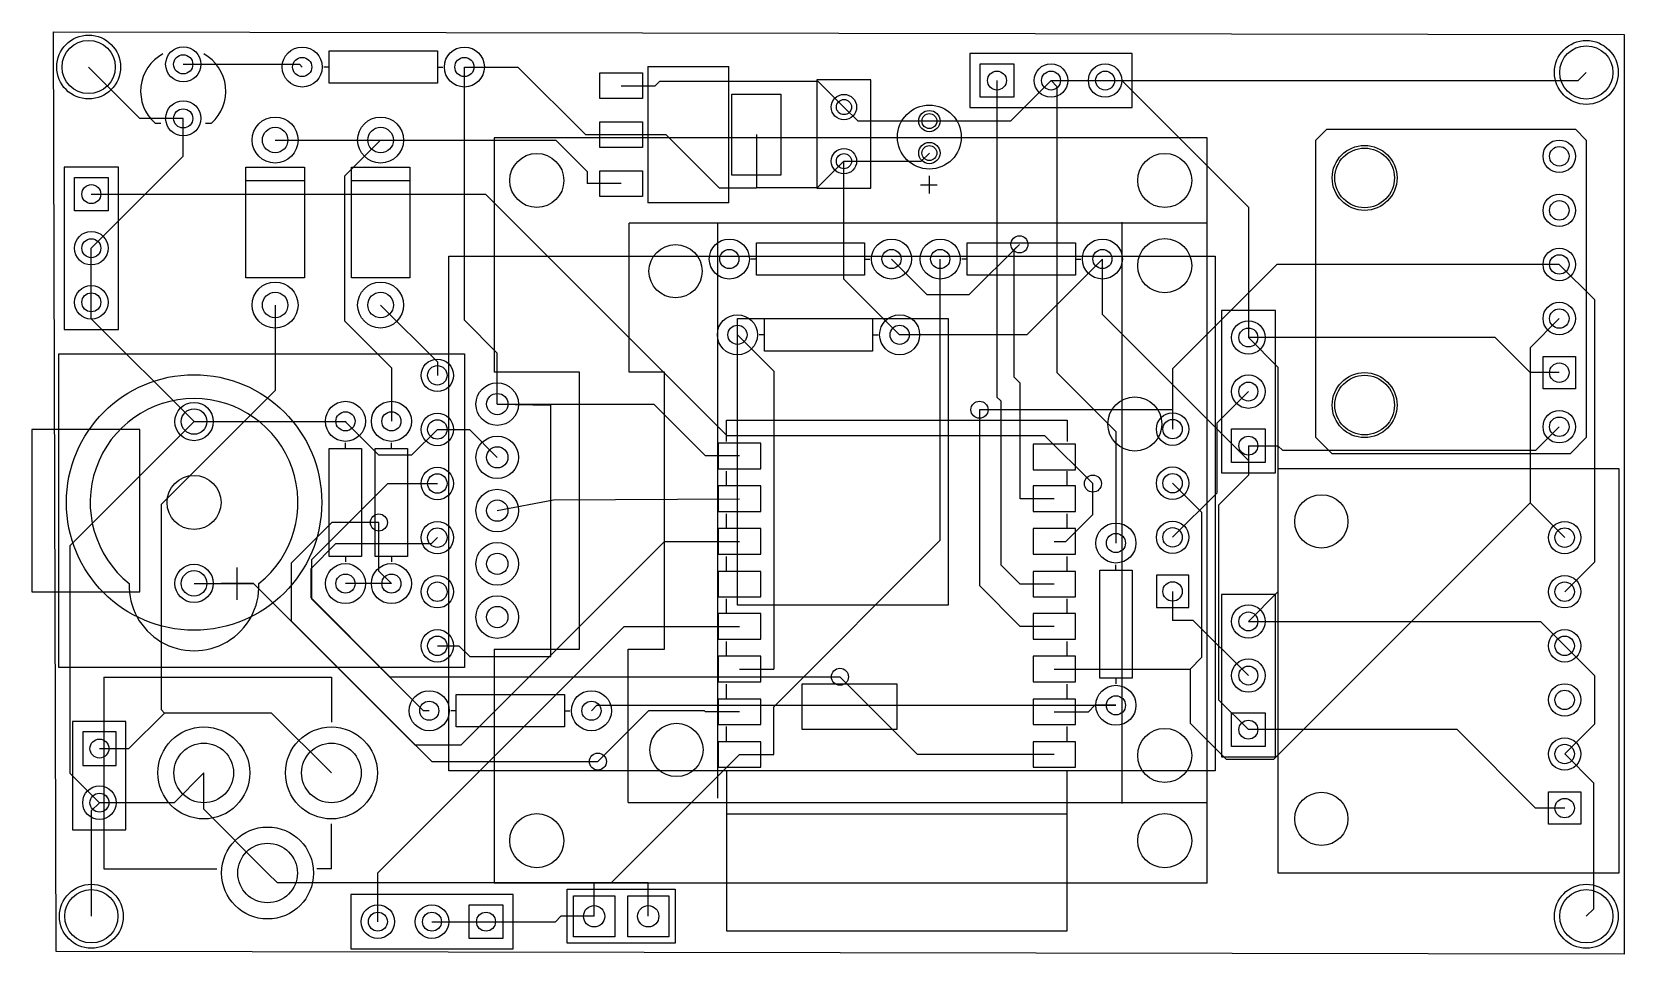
# Model space of a CAD drawing. Header units: millimetres. Extents: x 49.8 to 124.6, y -89 to -45.7.
import ezdxf

# ---------------------------------------------------------------- set-up
doc = ezdxf.new("R2010")
doc.units = ezdxf.units.MM

msp = doc.modelspace()

# ---------------------------------------------------------------- linework, layer by layer
for points in [[(50.8, -45.72), (124.587, -45.847), (124.587, -89.027), (50.927, -88.9), (50.8, -45.72)], [(76.47, -47.646), (78.47, -47.646), (78.47, -48.846), (76.47, -48.846)], [(94.336, -47.219), (95.91, -47.219), (95.91, -48.793), (94.336, -48.793)], [(89.202, -53.058), (89.202, -47.978), (86.662, -47.978), (86.662, -53.058), (89.202, -53.058)], [(82.67, -48.646), (84.97, -48.646), (84.97, -52.446), (82.67, -52.446)], [(76.47, -49.946), (78.47, -49.946), (78.47, -51.146), (76.47, -51.146)], [(122.047, -65.532), (110.871, -65.532), (110.109, -64.77), (110.109, -50.8), (110.617, -50.292), (122.301, -50.292), (122.809, -50.8), (122.809, -64.77), (122.047, -65.532)], [(59.842, -57.277), (59.842, -52.07), (62.586, -52.07), (62.586, -57.277), (59.842, -57.277)], [(64.795, -57.277), (64.795, -52.07), (67.539, -52.07), (67.539, -57.277), (64.795, -57.277)], [(76.47, -52.246), (78.47, -52.246), (78.47, -53.446), (76.47, -53.446)], [(53.365, -52.553), (53.365, -54.127), (51.791, -54.127), (51.791, -52.553)], [(69.376, -56.251), (105.376, -56.251), (105.376, -80.421), (69.376, -80.421), (69.376, -56.251)], [(82.931, -59.182), (92.837, -59.182), (92.837, -72.644), (82.931, -72.644), (82.931, -59.182)], [(70.104, -60.833), (70.104, -75.565), (51.054, -75.565), (51.054, -60.833), (70.104, -60.833)], [(122.301, -62.484), (120.777, -62.484), (120.777, -60.96), (122.301, -60.96)], [(54.864, -64.389), (49.784, -64.389), (49.784, -72.009), (54.864, -72.009), (54.864, -64.389)], [(82.033, -66.233), (84.032, -66.233), (84.032, -65.034), (82.033, -65.034)], [(106.147, -65.938), (106.147, -64.364), (107.721, -64.364), (107.721, -65.938)], [(96.816, -66.284), (98.815, -66.284), (98.815, -65.085), (96.816, -65.085)], [(124.333, -85.217), (108.333, -85.217), (108.333, -66.217), (124.333, -66.217), (124.333, -85.217)], [(82.033, -68.24), (84.032, -68.24), (84.032, -67.041), (82.033, -67.041)], [(96.816, -68.24), (98.815, -68.24), (98.815, -67.041), (96.816, -67.041)], [(82.033, -70.246), (84.032, -70.246), (84.032, -69.047), (82.033, -69.047)], [(96.816, -70.246), (98.815, -70.246), (98.815, -69.047), (96.816, -69.047)], [(82.033, -72.253), (84.032, -72.253), (84.032, -71.054), (82.033, -71.054)], [(96.816, -72.253), (98.815, -72.253), (98.815, -71.054), (96.816, -71.054)], [(104.136, -72.757), (104.136, -71.233), (102.612, -71.233), (102.612, -72.757)], [(82.033, -74.234), (84.032, -74.234), (84.032, -73.035), (82.033, -73.035)], [(96.816, -74.234), (98.815, -74.234), (98.815, -73.035), (96.816, -73.035)], [(82.033, -76.241), (84.032, -76.241), (84.032, -75.042), (82.033, -75.042)], [(96.816, -76.241), (98.815, -76.241), (98.815, -75.042), (96.816, -75.042)], [(85.979, -76.327), (90.424, -76.327), (90.424, -78.486), (85.979, -78.486), (85.979, -76.327)], [(82.033, -78.247), (84.032, -78.247), (84.032, -77.048), (82.033, -77.048)], [(96.816, -78.247), (98.815, -78.247), (98.815, -77.048), (96.816, -77.048)], [(106.147, -79.273), (106.147, -77.699), (107.721, -77.699), (107.721, -79.273)], [(51.689, -83.185), (54.204, -83.185), (54.204, -78.105), (51.689, -78.105), (51.689, -83.185)], [(52.172, -80.162), (53.746, -80.162), (53.746, -78.588), (52.172, -78.588)], [(82.033, -80.254), (84.032, -80.254), (84.032, -79.055), (82.033, -79.055)], [(96.816, -80.254), (98.815, -80.254), (98.815, -79.055), (96.816, -79.055)], [(122.555, -82.931), (121.031, -82.931), (121.031, -81.407), (122.555, -81.407)], [(74.93, -88.519), (74.93, -85.979), (80.01, -85.979), (80.01, -88.519), (74.93, -88.519)], [(71.907, -88.29), (70.333, -88.29), (70.333, -86.716), (71.907, -86.716)], [(75.235, -88.214), (75.235, -86.284), (77.165, -86.284), (77.165, -88.214)], [(77.775, -88.214), (77.775, -86.284), (79.705, -86.284), (79.705, -88.214)]]:
    msp.add_lwpolyline(points, close=True)
for points in [[(63.754, -46.609), (68.834, -46.609)], [(63.754, -47.371), (63.754, -46.609)], [(68.834, -46.609), (68.834, -47.371)], [(95.758, -46.736), (93.853, -46.736), (93.853, -49.276), (101.473, -49.276), (101.473, -46.736)], [(101.473, -46.736), (95.758, -46.736)], [(56.896, -49.784), (54.864, -49.784), (52.451, -47.371)], [(56.896, -47.244), (62.357, -47.244), (62.484, -47.371)], [(63.754, -47.371), (63.5, -47.371)], [(63.754, -48.133), (63.754, -47.371)], [(68.834, -47.371), (68.834, -48.133)], [(68.834, -47.371), (69.088, -47.371)], [(71.648, -63.2), (71.648, -60.805), (70.104, -59.258), (70.104, -47.371)], [(70.104, -47.371), (72.611, -47.371), (75.786, -50.546), (77.47, -50.546)], [(78.72, -47.346), (78.72, -53.746)], [(78.72, -47.346), (82.52, -47.346)], [(82.52, -53.746), (82.52, -47.346)], [(100.203, -48.006), (122.428, -48.006), (122.809, -47.625)], [(68.834, -48.133), (63.754, -48.133)], [(77.47, -48.247), (79.073, -48.247)], [(87.935, -49.251), (86.728, -48.044), (79.276, -48.044), (79.073, -48.247)], [(97.663, -48.006), (95.758, -49.911), (91.948, -49.911)], [(95.123, -48.006), (95.123, -49.395)], [(97.663, -48.006), (97.942, -48.285), (97.942, -61.714), (100.711, -64.483), (100.711, -69.723)], [(97.663, -48.006), (100.203, -48.006)], [(100.203, -48.006), (100.983, -48.006), (106.934, -53.957), (106.934, -60.071)], [(91.948, -49.911), (88.595, -49.911), (87.935, -49.251)], [(52.578, -55.88), (56.896, -51.562), (56.896, -49.784)], [(55.573, -50.014), (55.845, -50.014)], [(57.947, -50.014), (58.219, -50.014)], [(95.123, -49.395), (95.123, -62.868), (95.303, -63.048), (95.303, -70.744), (96.213, -71.653)], [(61.214, -50.8), (66.167, -50.8)], [(66.167, -50.8), (64.47, -52.497), (64.47, -59.289), (66.675, -61.493), (66.675, -64.008)], [(66.167, -50.8), (74.392, -50.8), (75.867, -52.276), (75.867, -52.847)], [(105.005, -50.699), (71.505, -50.699)], [(71.505, -50.699), (71.505, -61.699)], [(77.47, -50.546), (79.565, -50.546), (82.067, -53.048), (83.82, -53.048)], [(83.82, -50.546), (83.82, -53.048)], [(105.005, -85.699), (105.005, -50.699)], [(87.935, -51.791), (91.57, -51.791), (91.948, -51.412)], [(53.848, -53.975), (53.848, -52.07), (51.308, -52.07), (51.308, -59.69), (53.848, -59.69)], [(87.935, -51.791), (86.678, -53.048), (83.82, -53.048)], [(90.551, -59.944), (87.935, -57.328), (87.935, -51.791)], [(59.842, -52.705), (62.586, -52.705)], [(64.795, -52.705), (67.539, -52.705)], [(77.47, -52.847), (75.867, -52.847)], [(92.318, -52.911), (91.531, -52.911)], [(91.938, -52.473), (91.938, -53.311)], [(52.578, -53.34), (71.102, -53.34), (82.426, -64.666), (97.363, -64.666), (99.631, -66.934)], [(82.52, -53.746), (78.72, -53.746)], [(53.848, -59.69), (53.848, -53.975)], [(77.798, -81.903), (77.798, -74.699), (79.505, -74.699), (79.505, -61.699), (77.848, -61.699), (77.848, -54.699)], [(105.005, -54.699), (77.849, -54.696)], [(82.005, -81.699), (82.005, -54.699)], [(101.004, -81.952), (101.004, -54.652)], [(52.578, -58.42), (52.578, -55.88)], [(83.82, -55.626), (88.9, -55.626)], [(83.82, -56.388), (83.82, -55.626)], [(88.9, -55.626), (88.9, -56.388)], [(90.17, -56.388), (91.834, -58.052), (93.825, -58.052), (96.18, -55.697)], [(93.726, -56.388), (93.726, -55.626)], [(93.726, -55.626), (98.806, -55.626)], [(96.213, -67.64), (96.213, -62.212), (95.938, -61.938), (95.938, -55.938), (96.18, -55.697)], [(98.806, -55.626), (98.806, -56.388)], [(83.82, -56.388), (83.566, -56.388)], [(83.82, -57.15), (83.82, -56.388)], [(84.635, -79.654), (84.635, -77.407), (92.456, -69.586), (92.456, -56.388)], [(88.9, -56.388), (88.9, -57.15)], [(88.9, -56.388), (89.154, -56.388)], [(100.076, -56.388), (96.52, -59.944), (90.551, -59.944)], [(93.726, -56.388), (93.472, -56.388)], [(93.726, -57.15), (93.726, -56.388)], [(98.806, -56.388), (98.806, -57.15)], [(98.806, -56.388), (99.06, -56.388)], [(106.934, -65.847), (100.076, -58.989), (100.076, -56.388)], [(121.539, -56.642), (108.273, -56.642), (103.373, -61.542), (103.373, -63.462)], [(121.539, -56.642), (123.187, -58.29), (123.187, -70.615), (121.793, -72.009)], [(88.9, -57.15), (83.82, -57.15)], [(98.806, -57.15), (93.726, -57.15)], [(57.404, -64.018), (52.578, -59.192), (52.578, -58.42)], [(61.214, -58.547), (61.214, -62.563), (55.86, -67.915), (55.86, -77.546), (56.02, -77.704)], [(66.167, -58.547), (68.834, -61.214), (68.834, -61.849)], [(105.664, -64.516), (105.664, -66.421), (108.204, -66.421), (108.204, -58.801), (105.664, -58.801)], [(105.664, -58.801), (105.664, -64.516)], [(84.201, -59.944), (84.201, -59.182)], [(84.201, -59.182), (89.281, -59.182)], [(89.281, -59.182), (89.281, -59.944)], [(121.539, -59.182), (120.165, -60.556), (120.165, -67.841)], [(82.931, -59.944), (84.635, -61.648), (84.635, -75.641)], [(84.201, -59.944), (83.947, -59.944)], [(84.201, -60.706), (84.201, -59.944)], [(89.281, -59.944), (89.281, -60.706)], [(89.281, -59.944), (89.535, -59.944)], [(106.934, -60.071), (108.323, -61.46), (108.323, -72.017), (106.934, -73.406)], [(120.175, -61.722), (118.524, -60.071), (106.934, -60.071)], [(89.281, -60.706), (84.201, -60.706)], [(71.505, -74.699), (75.505, -74.699), (75.505, -61.699), (71.505, -61.699)], [(121.539, -61.722), (120.175, -61.722)], [(106.934, -62.611), (105.448, -64.097), (105.448, -67.379), (103.373, -69.454)], [(71.648, -63.2), (78.997, -63.2), (81.43, -65.634)], [(71.649, -63.199), (74.168, -63.246)], [(74.168, -64.577), (74.168, -63.246)], [(94.303, -63.462), (94.303, -71.722), (96.213, -73.635)], [(103.373, -63.462), (94.303, -63.462)], [(103.373, -63.462), (103.373, -64.374)], [(57.404, -64.018), (51.57, -69.853), (51.57, -80.526), (52.959, -81.915)], [(57.404, -64.018), (64.506, -64.018), (64.516, -64.008)], [(64.516, -64.008), (64.516, -64.031), (66.07, -65.583), (67.64, -65.583), (68.834, -64.389)], [(82.423, -64.948), (82.423, -63.957), (98.425, -63.957), (98.425, -64.948)], [(121.539, -64.262), (120.424, -65.377), (108.549, -65.377), (108.323, -65.151)], [(64.516, -65.278), (64.516, -65.024)], [(66.675, -65.278), (66.675, -65.024)], [(68.834, -64.389), (70.34, -64.389), (71.648, -65.7)], [(74.168, -66.99), (74.168, -64.577)], [(63.754, -70.358), (63.754, -65.278)], [(63.754, -65.278), (64.516, -65.278)], [(64.516, -65.278), (65.278, -65.278)], [(65.278, -65.278), (65.278, -70.358)], [(65.913, -70.358), (65.913, -65.278)], [(65.913, -65.278), (66.675, -65.278)], [(66.675, -65.278), (67.437, -65.278)], [(67.437, -65.278), (67.437, -70.358)], [(83.033, -65.634), (81.43, -65.634)], [(106.934, -65.151), (106.934, -65.847)], [(106.934, -65.151), (108.323, -65.151)], [(82.423, -67.056), (82.423, -66.345)], [(98.425, -67.056), (98.425, -66.345)], [(106.934, -78.486), (105.545, -77.097), (105.545, -67.93), (106.934, -66.54)], [(106.934, -65.847), (106.934, -66.54)], [(68.453, -77.597), (68.184, -77.597), (62.939, -72.352), (62.939, -70.49), (66.5, -66.929), (68.834, -66.929)], [(68.834, -74.549), (69.85, -74.549), (70.358, -75.057), (74.168, -75.057), (74.168, -68.453), (74.168, -66.99)], [(97.815, -69.647), (98.364, -69.647), (99.631, -68.379), (99.631, -66.934)], [(103.373, -66.914), (104.739, -68.28), (104.739, -75.1), (104.198, -75.641)], [(71.648, -68.199), (74.295, -67.691), (83.033, -67.64)], [(97.815, -67.64), (96.213, -67.64)], [(104.198, -75.641), (104.198, -78.179), (105.898, -79.875), (108.13, -79.875), (120.165, -67.841)], [(120.165, -67.841), (121.793, -69.469)], [(66.088, -68.758), (63.873, -68.758), (61.966, -70.665), (61.966, -73.376), (68.572, -79.985), (76.375, -79.985)], [(66.675, -71.628), (66.088, -71.041), (66.088, -68.758)], [(82.423, -69.037), (82.423, -68.351)], [(98.425, -69.037), (98.425, -68.351)], [(68.834, -69.469), (68.542, -69.761), (64.051, -69.761), (62.885, -70.927), (62.885, -72.286), (66.601, -76.004), (87.747, -76.004)], [(57.404, -71.618), (60.193, -71.618), (67.772, -79.197), (69.959, -79.197), (79.51, -69.647), (83.033, -69.647)], [(59.436, -72.39), (59.436, -70.866)], [(64.516, -70.358), (63.754, -70.358)], [(65.278, -70.358), (64.516, -70.358)], [(64.516, -70.358), (64.516, -70.612)], [(66.675, -70.358), (65.913, -70.358)], [(67.437, -70.358), (66.675, -70.358)], [(66.675, -70.358), (66.675, -70.612)], [(82.423, -71.044), (82.423, -70.358)], [(98.425, -71.044), (98.425, -70.358)], [(99.949, -76.073), (99.949, -70.993)], [(99.949, -70.993), (100.711, -70.993)], [(100.711, -70.993), (100.711, -70.739)], [(100.711, -70.993), (101.473, -70.993)], [(101.473, -70.993), (101.473, -76.073)], [(60.198, -71.628), (58.674, -71.628)], [(66.675, -71.628), (64.516, -71.628)], [(97.815, -71.653), (96.213, -71.653)], [(82.423, -73.05), (82.423, -72.339)], [(98.425, -73.05), (98.425, -72.339)], [(103.373, -71.994), (103.373, -73.36)], [(105.664, -77.851), (105.664, -79.756), (108.204, -79.756), (108.204, -72.136), (105.664, -72.136)], [(105.664, -72.136), (105.664, -77.851)], [(66.04, -87.503), (66.04, -85.202), (77.607, -73.635), (83.033, -73.635)], [(97.815, -73.635), (96.213, -73.635)], [(106.934, -75.946), (104.348, -73.36), (103.373, -73.36)], [(106.934, -73.406), (120.65, -73.406), (121.793, -74.549)], [(71.505, -74.699), (71.505, -85.699)], [(82.423, -75.057), (82.423, -74.346)], [(98.425, -75.057), (98.425, -74.346)], [(121.793, -74.549), (123.187, -75.943), (123.187, -78.235), (121.793, -79.629)], [(53.162, -76.022), (63.856, -76.022)], [(53.162, -76.022), (53.162, -85.014)], [(63.856, -76.022), (63.856, -78.13)], [(83.033, -75.641), (84.635, -75.641)], [(97.815, -79.654), (91.397, -79.654), (87.747, -76.004)], [(97.815, -75.641), (104.198, -75.641)], [(100.711, -76.073), (99.949, -76.073)], [(101.473, -76.073), (100.711, -76.073)], [(100.711, -76.073), (100.711, -76.327)], [(69.723, -77.597), (69.723, -76.835)], [(69.723, -76.835), (74.803, -76.835)], [(74.803, -76.835), (74.803, -77.597)], [(82.423, -77.038), (82.423, -76.352)], [(98.425, -77.038), (98.425, -76.352)], [(56.02, -77.704), (54.348, -79.375)], [(63.856, -80.518), (61.041, -77.704), (56.02, -77.704)], [(69.723, -77.597), (69.469, -77.597)], [(69.723, -78.359), (69.723, -77.597)], [(74.803, -77.597), (74.803, -78.359)], [(74.803, -77.597), (75.057, -77.597)], [(76.073, -77.597), (76.327, -77.343), (100.711, -77.343)], [(76.375, -79.985), (78.77, -77.587), (81.369, -77.587), (81.43, -77.648)], [(83.033, -77.648), (81.43, -77.648)], [(97.815, -77.648), (99.418, -77.648)], [(100.711, -77.343), (99.723, -77.343), (99.418, -77.648)], [(74.803, -78.359), (69.723, -78.359)], [(82.423, -79.045), (82.423, -78.334)], [(98.425, -79.045), (98.425, -78.334)], [(120.429, -82.169), (116.746, -78.486), (106.934, -78.486)], [(52.959, -79.375), (54.348, -79.375)], [(76.2, -85.682), (77.005, -85.682), (83.033, -79.654)], [(83.033, -79.654), (84.635, -79.654)], [(122.809, -87.249), (123.157, -86.901), (123.157, -80.993), (121.793, -79.629)], [(57.861, -80.518), (56.464, -81.915), (52.959, -81.915)], [(60.858, -85.217), (57.861, -82.22), (57.861, -80.518)], [(98.425, -82.448), (82.423, -82.448), (82.423, -87.935), (98.425, -87.935), (98.425, -82.448), (98.425, -80.442)], [(82.423, -80.442), (82.423, -82.448)], [(52.959, -81.915), (52.578, -82.296), (52.578, -87.249)], [(77.805, -81.902), (105.005, -81.902)], [(121.793, -82.169), (120.429, -82.169)], [(63.856, -85.014), (63.856, -82.906)], [(53.162, -85.014), (58.471, -85.014)], [(78.74, -85.682), (61.323, -85.682), (60.858, -85.217)], [(63.856, -85.014), (63.17, -85.014)], [(105.005, -85.699), (71.505, -85.699)], [(76.2, -87.249), (76.2, -85.682)], [(78.74, -87.249), (78.74, -85.682)], [(70.485, -88.773), (72.39, -88.773), (72.39, -86.233), (64.77, -86.233), (64.77, -88.773)], [(68.58, -87.503), (71.12, -87.503)], [(71.12, -87.503), (74.379, -87.503), (74.633, -87.249)], [(76.2, -87.249), (74.633, -87.249)], [(64.77, -88.773), (70.485, -88.773)]]:
    msp.add_lwpolyline(points)
for centre, radius in [((52.451, -47.371), 1.5), ((52.451, -47.371), 1.25), ((122.809, -47.625), 1.5), ((122.809, -47.625), 1.25), ((56.896, -47.244), 0.826), ((56.896, -47.244), 0.45), ((62.484, -47.371), 0.94), ((62.484, -47.371), 0.45), ((70.104, -47.371), 0.94), ((70.104, -47.371), 0.45), ((95.123, -48.006), 0.445), ((97.663, -48.006), 0.787), ((97.663, -48.006), 0.445), ((100.203, -48.006), 0.787), ((100.203, -48.006), 0.445), ((56.896, -49.784), 0.826), ((56.896, -49.784), 0.45), ((87.935, -49.251), 0.597), ((87.935, -49.251), 0.356), ((91.948, -50.661), 1.5), ((61.214, -50.8), 1.079), ((66.167, -50.8), 1.079), ((91.948, -49.911), 0.5), ((91.948, -49.911), 0.35), ((61.214, -50.8), 0.6), ((66.167, -50.8), 0.6), ((121.539, -51.562), 0.762), ((73.505, -52.699), 1.27), ((87.935, -51.791), 0.597), ((87.935, -51.791), 0.356), ((91.948, -51.412), 0.5), ((91.948, -51.412), 0.35), ((103.005, -52.699), 1.27), ((112.395, -52.578), 1.524), ((112.395, -52.578), 1.4), ((121.539, -51.562), 0.457), ((52.578, -53.34), 0.445), ((121.539, -54.102), 0.762), ((121.539, -54.102), 0.457), ((52.578, -55.88), 0.787), ((96.18, -55.697), 0.4), ((52.578, -55.88), 0.445), ((80.025, -56.959), 1.25), ((82.55, -56.388), 0.94), ((82.55, -56.388), 0.45), ((90.17, -56.388), 0.94), ((90.17, -56.388), 0.45), ((92.456, -56.388), 0.94), ((92.456, -56.388), 0.45), ((100.076, -56.388), 0.94), ((100.076, -56.388), 0.45), ((103.005, -56.699), 1.27), ((121.539, -56.642), 0.762), ((121.539, -56.642), 0.457), ((61.214, -58.547), 1.079), ((66.167, -58.547), 1.079), ((52.578, -58.42), 0.787), ((52.578, -58.42), 0.445), ((61.214, -58.547), 0.6), ((66.167, -58.547), 0.6), ((82.931, -59.944), 0.94), ((90.551, -59.944), 0.94), ((121.539, -59.182), 0.762), ((121.539, -59.182), 0.457), ((82.931, -59.944), 0.45), ((90.551, -59.944), 0.45), ((106.934, -60.071), 0.787), ((106.934, -60.071), 0.445), ((68.834, -61.849), 0.762), ((121.539, -61.722), 0.457), ((57.404, -67.818), 5.999), ((68.834, -61.849), 0.457), ((106.934, -62.611), 0.787), ((112.395, -63.246), 1.524), ((112.395, -63.246), 1.4), ((71.649, -63.199), 1), ((71.649, -63.199), 0.5), ((106.934, -62.611), 0.445), ((57.404, -64.018), 0.9), ((57.404, -64.018), 0.6), ((64.516, -64.008), 0.94), ((64.516, -64.008), 0.45), ((66.675, -64.008), 0.94), ((66.675, -64.008), 0.45), ((94.303, -63.462), 0.4), ((101.6, -64.135), 1.27), ((121.539, -64.262), 0.762), ((68.834, -64.389), 0.762), ((68.834, -64.389), 0.457), ((103.373, -64.374), 0.762), ((103.373, -64.374), 0.457), ((121.539, -64.262), 0.457), ((71.649, -65.699), 1), ((106.934, -65.151), 0.445), ((71.649, -65.699), 0.5), ((57.404, -67.818), 1.27), ((68.834, -66.929), 0.762), ((68.834, -66.929), 0.457), ((99.631, -66.934), 0.4), ((103.373, -66.914), 0.762), ((103.373, -66.914), 0.457), ((71.649, -68.199), 1), ((71.649, -68.199), 0.5), ((110.363, -68.707), 1.25), ((66.088, -68.758), 0.4), ((68.834, -69.469), 0.762), ((100.711, -69.723), 0.94), ((103.373, -69.454), 0.762), ((121.793, -69.469), 0.762), ((68.834, -69.469), 0.457), ((100.711, -69.723), 0.45), ((103.373, -69.454), 0.457), ((121.793, -69.469), 0.457), ((71.649, -70.699), 1), ((71.649, -70.699), 0.5), ((57.404, -71.618), 0.9), ((57.404, -71.618), 0.6), ((64.516, -71.628), 0.94), ((66.675, -71.628), 0.94), ((64.516, -71.628), 0.45), ((66.675, -71.628), 0.45), ((68.834, -72.009), 0.762), ((68.834, -72.009), 0.457), ((103.373, -71.995), 0.457), ((121.793, -72.009), 0.762), ((121.793, -72.009), 0.457), ((71.649, -73.199), 1), ((71.649, -73.199), 0.5), ((106.934, -73.406), 0.787), ((106.934, -73.406), 0.445), ((68.834, -74.549), 0.762), ((121.793, -74.549), 0.762), ((68.834, -74.549), 0.457), ((121.793, -74.549), 0.457), ((106.934, -75.946), 0.787), ((106.934, -75.946), 0.445), ((87.747, -76.004), 0.4), ((68.453, -77.597), 0.94), ((76.073, -77.597), 0.94), ((100.711, -77.343), 0.94), ((100.711, -77.343), 0.45), ((121.793, -77.089), 0.762), ((121.793, -77.089), 0.457), ((68.453, -77.597), 0.45), ((76.073, -77.597), 0.45), ((57.861, -80.518), 2.159), ((63.856, -80.518), 2.159), ((80.065, -79.439), 1.25), ((103.005, -79.699), 1.27), ((106.934, -78.486), 0.445), ((52.959, -79.375), 0.445), ((57.861, -80.518), 1.4), ((63.856, -80.518), 1.4), ((121.793, -79.629), 0.762), ((121.793, -79.629), 0.457), ((76.375, -79.985), 0.4), ((52.959, -81.915), 0.787), ((52.959, -81.915), 0.445), ((110.363, -82.677), 1.25), ((121.793, -82.169), 0.457), ((73.505, -83.699), 1.27), ((103.005, -83.699), 1.27), ((60.858, -85.217), 2.159), ((60.858, -85.217), 1.4), ((52.578, -87.249), 1.5), ((52.578, -87.249), 1.25), ((122.809, -87.249), 1.5), ((122.809, -87.249), 1.25), ((66.04, -87.503), 0.787), ((68.58, -87.503), 0.787), ((76.2, -87.249), 0.5), ((78.74, -87.249), 0.5), ((66.04, -87.503), 0.445), ((68.58, -87.503), 0.445), ((71.12, -87.503), 0.445)]:
    msp.add_circle(centre, radius)
for centre, radius, start, end in [((56.896, -48.514), 2, 118.69268, 228.59003), ((56.896, -48.514), 2, 311.40997, 61.30732), ((57.404, -67.818), 4.879, 308.6607, 231.3393), ((57.404, -71.732), 3.05, 178.04345, 1.95655)]:
    msp.add_arc(centre, radius, start, end)

doc.saveas('drawing.dxf')
